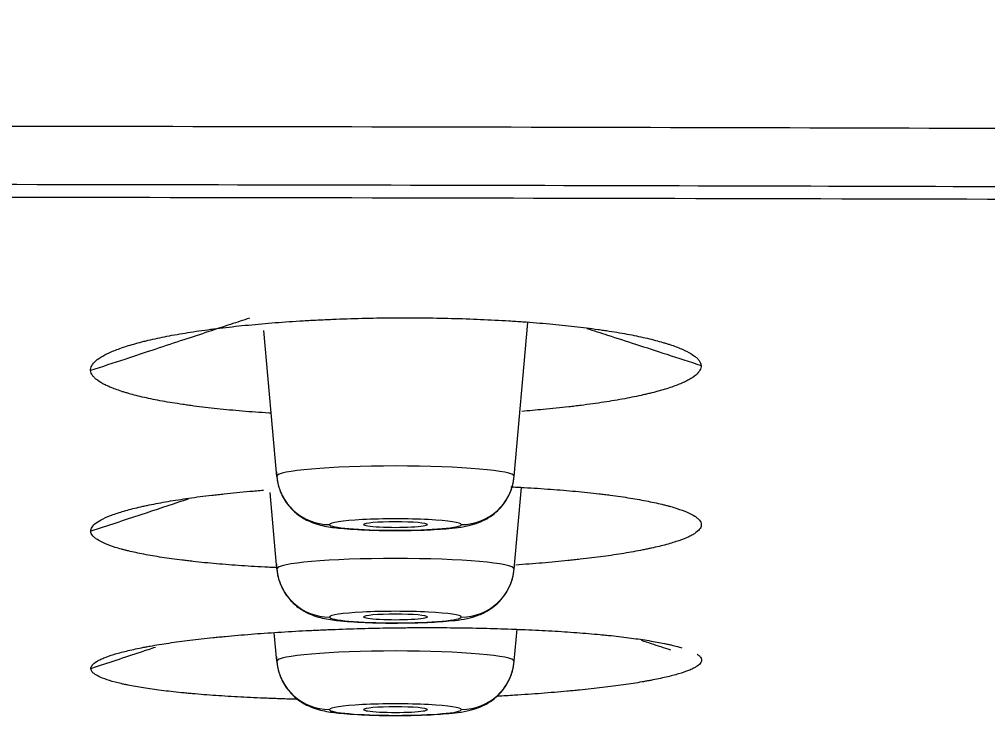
# Model space of a CAD drawing. Header units: millimetres. Extents: x 2433 to 4809, y -10272 to -6912.
# Drawn here: x 3216.92 to 3235.15, y -8008.77 to -7995.39 of the extents above; entities that cross this region are included whole.
import ezdxf

# ---------------------------------------------------------------- set-up
doc = ezdxf.new("R2010")
doc.units = ezdxf.units.MM
doc.layers.add('DIM', color=3, linetype='Continuous', lineweight=13)
doc.styles.add('ARIAL', font='arial.ttf')
doc.dimstyles.get("Standard").update_dxf_attribs({"dimtxt": 15, "dimasz": 15, "dimexe": 0.18, "dimexo": 0.0625, "dimgap": 4, "dimtad": 0, "dimtih": 1, "dimtoh": 1, "dimdec": 1, "dimdsep": 46, "dimtxsty": 'ARIAL', "dimcen": 0, "dimclrd": 3, "dimclre": 3, "dimclrt": 3, "dimadec": 0, "dimazin": 0, "dimtfac": 1, "dimtdec": 1, "dimtofl": 0, "dimtmove": 0, "dimatfit": 3, "dimfxl": 1, "dimtolj": 1, "dimtzin": 0, "dimarcsym": 0})

# ---------------------------------------------------------------- blocks, each defined once
blk = doc.blocks.new('*D42')
at = {"layer": 'Defpoints', "color": 0, "transparency": 16777216}
for p in [(3059.213, -8001.692), (3328.879, -8001.779), (3328.879, -8072.058)]:
    blk.add_point(p, dxfattribs=at)
at = {"layer": 'DIM', "color": 3, "lineweight": -2, "transparency": 16777216}
for p, q in [((3059.213, -8001.755), (3059.213, -8072.238)), ((3328.879, -8001.842), (3328.879, -8072.238)), ((3077.213, -8072.058), (3310.879, -8072.058)), ((3328.879, -8072.058), (3357.395, -8072.058))]:
    blk.add_line(p, q, dxfattribs=at)
at = {"layer": 'DIM', "color": 3, "transparency": 16777216}
for points in [[(3077.213, -8069.058), (3077.213, -8075.058), (3059.213, -8072.058)], [(3310.879, -8069.058), (3310.879, -8075.058), (3328.879, -8072.058)]]:
    blk.add_solid(points, dxfattribs=at)
at = {"layer": 'DIM', "color": 3, "transparency": 16777216, "insert": (3382.403, -8072.058), "char_height": 18, "attachment_point": 5, "style": 'ARIAL'}
blk.add_mtext('\\A1;270', dxfattribs=at)
blk = doc.blocks.new('*D43')
at = {"layer": 'Defpoints', "color": 0, "transparency": 16777216}
for p in [(3193.999, -7897.186), (3599.118, -9941.356), (3679.627, -9941.356)]:
    blk.add_point(p, dxfattribs=at)
at = {"layer": 'DIM', "color": 3, "lineweight": -2, "transparency": 16777216}
for p, q in [((3194.062, -7897.186), (3679.807, -7897.186)), ((3679.627, -7915.186), (3679.627, -8902.472)), ((3679.627, -9923.356), (3679.627, -8936.071)), ((3599.18, -9941.356), (3679.807, -9941.356))]:
    blk.add_line(p, q, dxfattribs=at)
at = {"layer": 'DIM', "color": 3, "transparency": 16777216}
for points in [[(3676.627, -7915.186), (3682.627, -7915.186), (3679.627, -7897.186)], [(3676.627, -9923.356), (3682.627, -9923.356), (3679.627, -9941.356)]]:
    blk.add_solid(points, dxfattribs=at)
at = {"layer": 'DIM', "color": 3, "transparency": 16777216, "insert": (3679.627, -8919.271), "char_height": 18, "attachment_point": 5, "style": 'ARIAL'}
blk.add_mtext('\\A1;(2280)', dxfattribs=at)

msp = doc.modelspace()

# ---------------------------------------------------------------- linework, layer by layer
at = {"linetype": 'Continuous', "lineweight": 18}
for p, q in [((3226.236, -8003.998), (3226.49, -8001.099)), ((3221.763, -8003.998), (3221.522, -8001.251)), ((3226.236, -8005.741), (3226.37, -8004.209)), ((3221.763, -8005.741), (3221.637, -8004.301)), ((3221.763, -8007.484), (3221.716, -8006.95)), ((3226.236, -8007.484), (3226.289, -8006.881))]:
    msp.add_line(p, q, dxfattribs=at)
at = {"linetype": 'Continuous', "lineweight": 13}
for centre, major_axis, ratio, start_param, end_param in [((3223.999, -8003.998), (-2.236, 0), 0.087156, 3.141593, 6.283185), ((3222.759, -8003.911), (1, 0), 0.996195, 3.228859, 4.712389), ((3225.239, -8003.911), (-1, 0), 0.996195, 1.570796, 3.054326), ((3223.999, -8004.907), (1.24, 0), 0.087156, 0, 3.141593), ((3223.999, -8004.907), (1.24, 0), 0.087156, 3.141593, 6.283185), ((3223.999, -8005.741), (-2.236, 0), 0.087156, 3.141593, 6.283185), ((3222.759, -8005.654), (1, 0), 0.996195, 3.228859, 4.712389), ((3225.239, -8005.654), (-1, 0), 0.996195, 1.570796, 3.054326), ((3223.999, -8006.65), (1.24, 0), 0.087156, 0, 3.141593), ((3223.999, -8006.65), (1.24, 0), 0.087156, 3.141593, 6.283185), ((3223.999, -8007.484), (-2.236, 0), 0.087156, 3.141593, 6.283185), ((3222.759, -8007.397), (1, 0), 0.996195, 3.228859, 4.712389), ((3225.239, -8007.397), (-1, 0), 0.996195, 1.570796, 3.054326), ((3223.999, -8008.394), (1.24, 0), 0.087156, 0, 3.141593), ((3223.999, -8008.394), (1.24, 0), 0.087156, 3.141593, 6.283185)]:
    msp.add_ellipse(centre, major_axis=major_axis, ratio=ratio, start_param=start_param, end_param=end_param, dxfattribs=at)
at = {"linetype": 'Continuous', "lineweight": 18}
for centre, start_param, end_param in [((3223.999, -8004.907), 3.141593, 6.283185), ((3223.999, -8004.907), 0, 3.141593), ((3223.999, -8006.647), 3.141593, 6.283185), ((3223.999, -8006.647), 0, 3.141593), ((3223.999, -8008.394), 3.141593, 6.283185), ((3223.999, -8008.394), 0, 3.141593)]:
    msp.add_ellipse(centre, major_axis=(-0.6, 0), ratio=0.087156, start_param=start_param, end_param=end_param, dxfattribs=at)
at = {"linetype": 'Continuous', "lineweight": 13}
for points, knots in [([(3098.068, -7997.718), (3100.061, -7997.706), (3102.054, -7997.691), (3106.041, -7997.665), (3108.035, -7997.652), (3114.018, -7997.616), (3118.008, -7997.593), (3129.983, -7997.531), (3137.971, -7997.496), (3153.953, -7997.439), (3161.946, -7997.418), (3177.941, -7997.389), (3185.941, -7997.381), (3201.937, -7997.38), (3209.935, -7997.386), (3225.928, -7997.411), (3233.925, -7997.431), (3249.91, -7997.484), (3257.898, -7997.518), (3269.871, -7997.578), (3273.861, -7997.6), (3279.845, -7997.635), (3281.839, -7997.647), (3285.826, -7997.673), (3287.82, -7997.687), (3289.813, -7997.699)], [0, 0, 0, 0, 0.03125, 0.03125, 0.0625, 0.0625, 0.125, 0.125, 0.25, 0.25, 0.375, 0.375, 0.5, 0.5, 0.625, 0.625, 0.75, 0.75, 0.875, 0.875, 0.9375, 0.9375, 0.96875, 0.96875, 1, 1, 1, 1]), ([(3289.738, -7998.806), (3289.731, -7998.806), (3289.711, -7998.806), (3289.669, -7998.806), (3289.607, -7998.805), (3289.524, -7998.805), (3289.421, -7998.804), (3289.297, -7998.803), (3289.153, -7998.802), (3288.987, -7998.801), (3288.802, -7998.8), (3288.596, -7998.798), (3288.369, -7998.797), (3288.121, -7998.795), (3287.853, -7998.794), (3287.565, -7998.792), (3287.256, -7998.79), (3286.926, -7998.787), (3286.576, -7998.785), (3286.205, -7998.783), (3285.813, -7998.78), (3285.401, -7998.777), (3284.968, -7998.775), (3284.515, -7998.772), (3284.041, -7998.769), (3283.547, -7998.765), (3283.031, -7998.762), (3282.496, -7998.759), (3281.939, -7998.755), (3281.363, -7998.752), (3280.765, -7998.748), (3280.147, -7998.744), (3279.508, -7998.74), (3278.849, -7998.736), (3278.169, -7998.732), (3277.468, -7998.728), (3276.747, -7998.724), (3276.005, -7998.719), (3275.242, -7998.715), (3274.459, -7998.711), (3273.655, -7998.706), (3272.831, -7998.701), (3271.986, -7998.697), (3271.12, -7998.692), (3270.234, -7998.687), (3269.327, -7998.682), (3268.399, -7998.677), (3267.451, -7998.672), (3266.482, -7998.667), (3265.492, -7998.662), (3264.482, -7998.657), (3263.451, -7998.652), (3261.251, -7998.641), (3257.958, -7998.626), (3253.646, -7998.607), (3249.541, -7998.59), (3245.643, -7998.575), (3239.535, -7998.554), (3230.871, -7998.528), (3219.302, -7998.503), (3206.899, -7998.487), (3193.878, -7998.482), (3180.837, -7998.49), (3168.372, -7998.509), (3156.866, -7998.536), (3148.365, -7998.563), (3142.253, -7998.586), (3137.91, -7998.603), (3132.674, -7998.626), (3128.418, -7998.646), (3125.451, -7998.661), (3124.082, -7998.668), (3122.748, -7998.675), (3121.449, -7998.682), (3120.185, -7998.688), (3118.957, -7998.695), (3117.764, -7998.702), (3116.606, -7998.708), (3115.484, -7998.715), (3114.397, -7998.721), (3113.345, -7998.727), (3112.329, -7998.733), (3111.347, -7998.739), (3110.401, -7998.745), (3109.49, -7998.751), (3108.615, -7998.756), (3107.774, -7998.761), (3106.969, -7998.767), (3106.199, -7998.771), (3105.464, -7998.776), (3104.765, -7998.781), (3104.1, -7998.785), (3103.471, -7998.789), (3102.877, -7998.793), (3102.318, -7998.797), (3101.795, -7998.8), (3101.306, -7998.804), (3100.853, -7998.807), (3100.435, -7998.81), (3100.052, -7998.812), (3099.704, -7998.815), (3099.391, -7998.817), (3099.114, -7998.819), (3098.872, -7998.82), (3098.665, -7998.822), (3098.493, -7998.823), (3098.356, -7998.824), (3098.254, -7998.825), (3098.188, -7998.825), (3098.155, -7998.826), (3098.145, -7998.826)], [0, 0, 0, 0, 0.00011, 0.000328, 0.000653, 0.001086, 0.001627, 0.002275, 0.003031, 0.003894, 0.004865, 0.005944, 0.007131, 0.008425, 0.009827, 0.011336, 0.012953, 0.014678, 0.01651, 0.01845, 0.020497, 0.022652, 0.024915, 0.027286, 0.029764, 0.03235, 0.035043, 0.037844, 0.040753, 0.043769, 0.046893, 0.050125, 0.053464, 0.056911, 0.060465, 0.064127, 0.067897, 0.071775, 0.07576, 0.079853, 0.084053, 0.088361, 0.092777, 0.0973, 0.101931, 0.10667, 0.111516, 0.11647, 0.121531, 0.126701, 0.131977, 0.137362, 0.142854, 0.166443, 0.188951, 0.210378, 0.230724, 0.249989, 0.305985, 0.366316, 0.430982, 0.499982, 0.569953, 0.634944, 0.694953, 0.74998, 0.767983, 0.79065, 0.817983, 0.849981, 0.857318, 0.86447, 0.871439, 0.878224, 0.884825, 0.891243, 0.897476, 0.903525, 0.909391, 0.915072, 0.92057, 0.925883, 0.931013, 0.935959, 0.940721, 0.945299, 0.949693, 0.953903, 0.957929, 0.961772, 0.96543, 0.968905, 0.972196, 0.975302, 0.978225, 0.980964, 0.983519, 0.98589, 0.988078, 0.990081, 0.9919, 0.993536, 0.994988, 0.996256, 0.997339, 0.998239, 0.998955, 0.999487, 0.999836, 1, 1, 1, 1]), ([(3221.25, -8001.016), (3221.131, -8001.056), (3220.875, -8001.14), (3220.463, -8001.277), (3219.993, -8001.432), (3219.465, -8001.606), (3218.88, -8001.8), (3218.471, -8001.935), (3218.257, -8002.005)], [0, 0, 0, 0, 0.118664, 0.25653, 0.413596, 0.589863, 0.785331, 1, 1, 1, 1]), ([(3227.602, -8001.21), (3227.732, -8001.252), (3228.039, -8001.351), (3228.541, -8001.514), (3229.129, -8001.705), (3229.54, -8001.838), (3229.755, -8001.908)], [0, 0, 0, 0, 0.181175, 0.427292, 0.700234, 1, 1, 1, 1]), ([(3220.092, -8004.428), (3220.067, -8004.437), (3219.771, -8004.535), (3219.16, -8004.737), (3218.574, -8004.93), (3218.26, -8005.034)], [0, 0, 0, 0, 0.041732, 0.485235, 1, 1, 1, 1]), ([(3228.629, -8007.088), (3228.69, -8007.107), (3228.872, -8007.167), (3229.054, -8007.227), (3229.176, -8007.266)], [0, 0, 0, 0, 0.333436, 1, 1, 1, 1]), ([(3219.477, -8007.221), (3219.387, -8007.25), (3218.982, -8007.385), (3218.577, -8007.519), (3218.263, -8007.623)], [0, 0, 0, 0, 0.22279, 1, 1, 1, 1])]:
    msp.add_open_spline(points, degree=3, knots=knots, dxfattribs=at)
at = {"linetype": 'Continuous', "lineweight": 18}
for points, knots in [([(3098.25, -7999.029), (3098.255, -7999.029), (3098.269, -7999.029), (3098.293, -7999.028), (3098.323, -7999.028), (3098.359, -7999.028), (3098.403, -7999.028), (3098.452, -7999.027), (3098.508, -7999.027), (3098.571, -7999.026), (3098.64, -7999.026), (3098.716, -7999.025), (3098.798, -7999.025), (3098.887, -7999.024), (3098.982, -7999.024), (3099.084, -7999.023), (3099.192, -7999.022), (3099.307, -7999.021), (3099.428, -7999.021), (3099.556, -7999.02), (3099.69, -7999.019), (3099.831, -7999.018), (3099.979, -7999.017), (3100.133, -7999.016), (3100.293, -7999.015), (3100.46, -7999.014), (3100.633, -7999.013), (3100.813, -7999.012), (3101, -7999.011), (3101.193, -7999.01), (3101.392, -7999.009), (3101.598, -7999.008), (3101.811, -7999.006), (3102.03, -7999.005), (3102.255, -7999.004), (3102.487, -7999.002), (3102.726, -7999.001), (3102.971, -7999), (3103.223, -7998.998), (3103.481, -7998.996), (3103.745, -7998.995), (3104.016, -7998.993), (3104.294, -7998.992), (3104.578, -7998.99), (3104.869, -7998.988), (3105.166, -7998.987), (3105.47, -7998.985), (3105.78, -7998.983), (3106.097, -7998.981), (3106.42, -7998.979), (3106.75, -7998.978), (3107.086, -7998.976), (3107.429, -7998.974), (3107.778, -7998.972), (3108.134, -7998.97), (3108.496, -7998.968), (3108.865, -7998.966), (3109.24, -7998.963), (3109.622, -7998.961), (3110.011, -7998.959), (3110.405, -7998.957), (3110.807, -7998.955), (3111.215, -7998.953), (3111.629, -7998.95), (3112.05, -7998.948), (3112.478, -7998.946), (3112.912, -7998.943), (3113.353, -7998.941), (3113.8, -7998.939), (3114.253, -7998.936), (3114.713, -7998.934), (3115.18, -7998.931), (3115.653, -7998.929), (3116.133, -7998.926), (3116.619, -7998.924), (3117.112, -7998.921), (3117.611, -7998.919), (3118.117, -7998.916), (3118.63, -7998.914), (3119.148, -7998.911), (3119.674, -7998.909), (3120.206, -7998.906), (3120.744, -7998.903), (3121.289, -7998.901), (3121.841, -7998.898), (3122.399, -7998.895), (3122.964, -7998.893), (3123.535, -7998.89), (3124.112, -7998.887), (3124.697, -7998.885), (3125.287, -7998.882), (3125.885, -7998.879), (3126.488, -7998.876), (3127.099, -7998.874), (3127.716, -7998.871), (3128.339, -7998.868), (3128.969, -7998.865), (3129.606, -7998.863), (3130.249, -7998.86), (3130.898, -7998.857), (3131.554, -7998.854), (3132.217, -7998.852), (3132.886, -7998.849), (3133.562, -7998.846), (3134.244, -7998.844), (3134.933, -7998.841), (3135.628, -7998.838), (3136.33, -7998.835), (3137.039, -7998.833), (3137.754, -7998.83), (3138.475, -7998.827), (3139.203, -7998.825), (3139.938, -7998.822), (3140.679, -7998.819), (3141.427, -7998.817), (3142.181, -7998.814), (3142.942, -7998.811), (3143.709, -7998.809), (3144.483, -7998.806), (3145.264, -7998.803), (3149.2, -7998.791), (3156.18, -7998.771), (3166.091, -7998.748), (3175.669, -7998.733), (3184.914, -7998.724), (3194.759, -7998.72), (3205.449, -7998.723), (3217.225, -7998.735), (3229.395, -7998.757), (3240.926, -7998.787), (3251.493, -7998.823), (3259.753, -7998.855), (3266.67, -7998.886), (3271.953, -7998.912), (3276.19, -7998.934), (3279.343, -7998.951), (3281.9, -7998.965), (3283.906, -7998.977), (3285.339, -7998.985), (3286.198, -7998.99), (3286.923, -7998.994), (3287.481, -7998.998), (3287.838, -7999), (3288.096, -7999.001), (3288.255, -7999.002), (3288.349, -7999.003), (3288.412, -7999.003), (3288.477, -7999.004), (3288.54, -7999.004), (3288.604, -7999.004), (3288.666, -7999.005), (3288.728, -7999.005), (3288.79, -7999.005), (3288.851, -7999.006), (3288.911, -7999.006), (3288.97, -7999.006), (3289.029, -7999.007), (3289.088, -7999.007), (3289.145, -7999.007), (3289.202, -7999.008), (3289.259, -7999.008), (3289.314, -7999.008), (3289.37, -7999.008), (3289.424, -7999.009), (3289.478, -7999.009), (3289.531, -7999.009), (3289.584, -7999.009), (3289.619, -7999.009), (3289.636, -7999.009)], [0, 0, 0, 0, 0.00009, 0.000214, 0.000373, 0.000565, 0.000792, 0.001052, 0.001347, 0.001676, 0.002038, 0.002435, 0.002866, 0.003331, 0.003831, 0.004364, 0.004931, 0.005533, 0.006168, 0.006838, 0.007542, 0.008279, 0.009051, 0.009857, 0.010697, 0.011572, 0.01248, 0.013422, 0.014398, 0.015409, 0.016453, 0.017532, 0.018645, 0.019791, 0.020972, 0.022187, 0.023436, 0.024719, 0.026036, 0.027387, 0.028773, 0.030192, 0.031646, 0.033133, 0.034655, 0.03621, 0.0378, 0.039424, 0.041082, 0.042774, 0.0445, 0.04626, 0.048054, 0.049882, 0.051745, 0.053641, 0.055572, 0.057536, 0.059535, 0.061568, 0.063634, 0.065735, 0.06787, 0.070039, 0.072242, 0.074479, 0.076751, 0.079056, 0.081395, 0.083769, 0.086176, 0.088618, 0.091093, 0.093603, 0.096147, 0.098725, 0.101337, 0.103983, 0.106663, 0.109377, 0.112125, 0.114907, 0.117724, 0.120574, 0.123459, 0.126377, 0.12933, 0.132317, 0.135337, 0.138392, 0.141481, 0.144604, 0.147761, 0.150952, 0.154177, 0.157437, 0.16073, 0.164057, 0.167419, 0.170814, 0.174244, 0.177708, 0.181205, 0.184737, 0.188303, 0.191903, 0.195537, 0.199205, 0.202907, 0.206644, 0.210414, 0.214218, 0.218057, 0.221929, 0.225836, 0.229776, 0.233751, 0.23776, 0.241803, 0.24588, 0.249991, 0.303491, 0.355239, 0.405237, 0.453486, 0.499984, 0.559382, 0.620846, 0.684379, 0.749981, 0.801489, 0.849982, 0.879494, 0.909989, 0.932861, 0.945993, 0.959494, 0.972996, 0.977496, 0.981997, 0.986498, 0.988888, 0.990758, 0.992108, 0.992938, 0.993249, 0.99359, 0.993928, 0.994262, 0.994594, 0.994922, 0.995247, 0.995568, 0.995886, 0.996201, 0.996513, 0.996822, 0.997127, 0.997429, 0.997728, 0.998023, 0.998315, 0.998604, 0.99889, 0.999172, 0.999451, 0.999727, 1, 1, 1, 1]), ([(3218.257, -8002.005), (3218.255, -8001.974), (3218.262, -8001.944), (3218.295, -8001.883), (3218.346, -8001.821), (3218.434, -8001.761), (3218.513, -8001.716), (3218.542, -8001.701), (3218.603, -8001.671), (3218.636, -8001.656), (3218.74, -8001.613), (3218.817, -8001.584), (3218.989, -8001.528), (3219.082, -8001.501), (3219.21, -8001.467), (3219.236, -8001.46), (3219.289, -8001.447), (3219.316, -8001.441), (3219.399, -8001.421), (3219.456, -8001.408), (3219.631, -8001.37), (3219.755, -8001.346), (3220.016, -8001.3), (3220.153, -8001.278), (3220.368, -8001.247), (3220.442, -8001.237), (3220.554, -8001.222), (3220.592, -8001.217), (3220.669, -8001.207), (3220.708, -8001.203), (3220.904, -8001.179), (3221.065, -8001.162), (3221.394, -8001.13), (3221.562, -8001.115), (3221.907, -8001.088), (3222.083, -8001.076), (3222.308, -8001.063), (3222.354, -8001.06), (3222.445, -8001.055), (3222.49, -8001.053), (3222.628, -8001.046), (3222.719, -8001.042), (3222.995, -8001.03), (3223.18, -8001.024), (3223.553, -8001.015), (3223.74, -8001.012), (3224.022, -8001.01), (3224.116, -8001.009), (3224.258, -8001.009), (3224.305, -8001.009), (3224.4, -8001.01), (3224.447, -8001.01), (3224.684, -8001.012), (3224.87, -8001.016), (3225.239, -8001.025), (3225.422, -8001.032), (3225.782, -8001.047), (3225.96, -8001.057), (3226.18, -8001.07), (3226.224, -8001.073), (3226.312, -8001.079), (3226.442, -8001.087), (3226.569, -8001.097), (3226.819, -8001.117), (3226.982, -8001.132), (3227.296, -8001.164), (3227.449, -8001.181), (3227.67, -8001.209), (3227.742, -8001.219), (3227.849, -8001.234), (3227.884, -8001.239), (3227.953, -8001.249), (3227.988, -8001.254), (3228.156, -8001.28), (3228.284, -8001.302), (3228.524, -8001.348), (3228.749, -8001.396), (3228.946, -8001.448), (3229.059, -8001.481), (3229.082, -8001.488), (3229.125, -8001.501), (3229.188, -8001.521), (3229.247, -8001.542), (3229.358, -8001.583), (3229.423, -8001.612), (3229.537, -8001.669), (3229.586, -8001.698), (3229.646, -8001.742), (3229.664, -8001.757), (3229.695, -8001.787), (3229.708, -8001.802), (3229.74, -8001.847), (3229.752, -8001.878), (3229.755, -8001.908)], [0, 0, 0, 0, 0.03125, 0.03125, 0.0625, 0.09375, 0.09375, 0.109375, 0.109375, 0.125, 0.125, 0.15625, 0.15625, 0.1875, 0.1875, 0.195313, 0.195313, 0.203125, 0.203125, 0.21875, 0.21875, 0.25, 0.25, 0.28125, 0.28125, 0.296875, 0.296875, 0.304688, 0.304688, 0.3125, 0.3125, 0.34375, 0.34375, 0.375, 0.375, 0.40625, 0.40625, 0.414063, 0.414063, 0.421875, 0.421875, 0.4375, 0.4375, 0.46875, 0.46875, 0.5, 0.5, 0.515625, 0.515625, 0.523438, 0.523438, 0.53125, 0.53125, 0.5625, 0.5625, 0.59375, 0.59375, 0.625, 0.625, 0.632813, 0.632813, 0.640625, 0.65625, 0.65625, 0.6875, 0.6875, 0.71875, 0.71875, 0.734375, 0.734375, 0.742188, 0.742188, 0.75, 0.75, 0.78125, 0.78125, 0.8125, 0.84375, 0.84375, 0.851563, 0.851563, 0.859375, 0.875, 0.875, 0.90625, 0.90625, 0.9375, 0.9375, 0.953125, 0.953125, 0.96875, 0.96875, 1, 1, 1, 1]), ([(3229.755, -8001.908), (3229.757, -8001.939), (3229.75, -8001.969), (3229.717, -8002.029), (3229.691, -8002.059), (3229.622, -8002.118), (3229.578, -8002.148), (3229.498, -8002.192), (3229.47, -8002.206), (3229.408, -8002.235), (3229.376, -8002.249), (3229.271, -8002.291), (3229.194, -8002.319), (3229.022, -8002.373), (3228.928, -8002.399), (3228.801, -8002.431), (3228.774, -8002.438), (3228.721, -8002.45), (3228.694, -8002.457), (3228.611, -8002.476), (3228.554, -8002.488), (3228.379, -8002.524), (3228.255, -8002.547), (3227.994, -8002.591), (3227.857, -8002.612), (3227.642, -8002.642), (3227.568, -8002.652), (3227.456, -8002.666), (3227.418, -8002.671), (3227.341, -8002.68), (3227.302, -8002.684), (3227.106, -8002.707), (3226.946, -8002.723), (3226.649, -8002.751), (3226.513, -8002.763), (3226.376, -8002.774)], [0, 0, 0, 0, 0.084699, 0.084699, 0.169398, 0.169398, 0.254097, 0.254097, 0.296447, 0.296447, 0.338796, 0.338796, 0.423496, 0.423496, 0.508195, 0.508195, 0.529369, 0.529369, 0.550544, 0.550544, 0.592894, 0.592894, 0.677593, 0.677593, 0.762292, 0.762292, 0.804641, 0.804641, 0.825816, 0.825816, 0.846991, 0.846991, 0.93169, 0.93169, 1, 1, 1, 1]), ([(3221.649, -8002.809), (3221.638, -8002.808), (3221.54, -8002.802), (3221.444, -8002.795), (3221.194, -8002.777), (3221.031, -8002.763), (3220.717, -8002.734), (3220.564, -8002.717), (3220.343, -8002.691), (3220.271, -8002.682), (3220.164, -8002.668), (3220.129, -8002.663), (3220.059, -8002.653), (3220.025, -8002.648), (3219.856, -8002.624), (3219.728, -8002.603), (3219.488, -8002.559), (3219.375, -8002.536), (3219.164, -8002.488), (3219.066, -8002.463), (3218.952, -8002.43), (3218.929, -8002.424), (3218.886, -8002.411), (3218.822, -8002.391), (3218.764, -8002.37), (3218.653, -8002.33), (3218.587, -8002.302), (3218.474, -8002.245), (3218.425, -8002.216), (3218.365, -8002.172), (3218.348, -8002.157), (3218.317, -8002.127), (3218.304, -8002.112), (3218.272, -8002.067), (3218.259, -8002.036), (3218.257, -8002.005)], [0, 0, 0, 0, 0.005749, 0.048978, 0.048978, 0.135434, 0.135434, 0.221891, 0.221891, 0.265119, 0.265119, 0.286733, 0.286733, 0.308347, 0.308347, 0.394804, 0.394804, 0.481261, 0.481261, 0.567717, 0.567717, 0.589331, 0.589331, 0.610945, 0.654174, 0.654174, 0.74063, 0.74063, 0.827087, 0.827087, 0.870315, 0.870315, 0.913543, 0.913543, 1, 1, 1, 1]), ([(3221.759, -8003.911), (3221.761, -8004.049), (3221.805, -8004.273), (3221.969, -8004.548), (3222.156, -8004.726), (3222.344, -8004.837), (3222.517, -8004.901), (3222.713, -8004.948), (3222.993, -8004.985), (3223.45, -8005.011), (3223.852, -8005.022), (3224.029, -8005.019), (3224.038, -8005.019)], [0, 0, 0, 0, 0.122527, 0.215408, 0.294634, 0.364592, 0.427727, 0.496738, 0.634659, 0.831916, 0.991471, 1, 1, 1, 1]), ([(3224.038, -8005.019), (3224.216, -8005.018), (3224.561, -8005.013), (3225.065, -8004.978), (3225.354, -8004.946), (3225.702, -8004.822), (3225.964, -8004.633), (3226.164, -8004.344), (3226.233, -8004.087), (3226.239, -8003.939), (3226.239, -8003.911)], [0, 0, 0, 0, 0.162675, 0.337768, 0.550867, 0.638384, 0.752048, 0.857541, 0.972916, 1, 1, 1, 1]), ([(3218.26, -8005.034), (3218.258, -8005.008), (3218.266, -8004.981), (3218.301, -8004.928), (3218.327, -8004.902), (3218.398, -8004.849), (3218.443, -8004.822), (3218.55, -8004.77), (3218.613, -8004.744), (3218.753, -8004.693), (3218.831, -8004.668), (3219.004, -8004.619), (3219.098, -8004.595), (3219.227, -8004.566), (3219.253, -8004.56), (3219.307, -8004.548), (3219.334, -8004.542), (3219.417, -8004.525), (3219.474, -8004.514), (3219.651, -8004.481), (3219.775, -8004.459), (3220.037, -8004.419), (3220.175, -8004.399), (3220.391, -8004.371), (3220.465, -8004.362), (3220.578, -8004.349), (3220.616, -8004.345), (3220.693, -8004.336), (3220.732, -8004.332), (3220.928, -8004.311), (3221.089, -8004.295), (3221.34, -8004.273), (3221.426, -8004.266), (3221.513, -8004.259)], [0, 0, 0, 0, 0.086832, 0.086832, 0.173664, 0.173664, 0.260496, 0.260496, 0.347328, 0.347328, 0.43416, 0.43416, 0.520992, 0.520992, 0.5427, 0.5427, 0.564408, 0.564408, 0.607824, 0.607824, 0.694655, 0.694655, 0.781487, 0.781487, 0.824903, 0.824903, 0.846611, 0.846611, 0.868319, 0.868319, 0.955151, 0.955151, 1, 1, 1, 1]), ([(3226.169, -8004.195), (3226.21, -8004.197), (3226.251, -8004.199), (3226.335, -8004.204), (3226.465, -8004.211), (3226.592, -8004.218), (3226.842, -8004.235), (3227.004, -8004.247), (3227.317, -8004.273), (3227.469, -8004.287), (3227.69, -8004.31), (3227.762, -8004.318), (3227.868, -8004.331), (3227.903, -8004.335), (3227.972, -8004.344), (3228.007, -8004.348), (3228.175, -8004.37), (3228.302, -8004.388), (3228.541, -8004.427), (3228.765, -8004.467), (3228.96, -8004.51), (3229.073, -8004.539), (3229.096, -8004.544), (3229.139, -8004.556), (3229.202, -8004.573), (3229.26, -8004.59), (3229.37, -8004.626), (3229.435, -8004.65), (3229.548, -8004.698), (3229.595, -8004.723), (3229.645, -8004.755), (3229.654, -8004.761), (3229.671, -8004.774), (3229.679, -8004.78), (3229.702, -8004.8), (3229.715, -8004.812), (3229.746, -8004.851), (3229.758, -8004.877), (3229.759, -8004.904)], [0, 0, 0, 0, 0.019485, 0.019485, 0.040347, 0.082071, 0.082071, 0.165519, 0.165519, 0.248967, 0.248967, 0.290691, 0.290691, 0.311553, 0.311553, 0.332415, 0.332415, 0.415863, 0.415863, 0.499312, 0.58276, 0.58276, 0.603622, 0.603622, 0.624484, 0.666208, 0.666208, 0.749656, 0.749656, 0.833104, 0.833104, 0.853966, 0.853966, 0.874828, 0.874828, 0.916552, 0.916552, 1, 1, 1, 1]), ([(3229.759, -8004.904), (3229.761, -8004.93), (3229.753, -8004.956), (3229.719, -8005.008), (3229.692, -8005.034), (3229.639, -8005.072), (3229.619, -8005.085), (3229.585, -8005.104), (3229.573, -8005.111), (3229.549, -8005.123), (3229.536, -8005.13), (3229.468, -8005.162), (3229.406, -8005.186), (3229.266, -8005.235), (3229.187, -8005.26), (3229.014, -8005.307), (3228.919, -8005.33), (3228.791, -8005.358), (3228.764, -8005.364), (3228.711, -8005.375), (3228.683, -8005.38), (3228.6, -8005.397), (3228.543, -8005.408), (3228.366, -8005.44), (3228.242, -8005.46), (3227.98, -8005.499), (3227.843, -8005.518), (3227.626, -8005.544), (3227.552, -8005.553), (3227.439, -8005.566), (3227.401, -8005.57), (3227.324, -8005.578), (3227.285, -8005.582), (3227.089, -8005.603), (3226.928, -8005.618), (3226.602, -8005.645), (3226.437, -8005.658), (3226.268, -8005.669)], [0, 0, 0, 0, 0.083472, 0.083472, 0.166945, 0.166945, 0.208681, 0.208681, 0.229549, 0.229549, 0.250417, 0.250417, 0.33389, 0.33389, 0.417362, 0.417362, 0.500835, 0.500835, 0.521703, 0.521703, 0.542571, 0.542571, 0.584307, 0.584307, 0.66778, 0.66778, 0.751252, 0.751252, 0.792988, 0.792988, 0.813856, 0.813856, 0.834725, 0.834725, 0.918197, 0.918197, 1, 1, 1, 1]), ([(3221.771, -8005.721), (3221.757, -8005.72), (3221.743, -8005.719), (3221.685, -8005.717), (3221.556, -8005.71), (3221.429, -8005.703), (3221.179, -8005.688), (3221.017, -8005.677), (3220.703, -8005.653), (3220.551, -8005.639), (3220.331, -8005.618), (3220.258, -8005.61), (3220.152, -8005.598), (3220.117, -8005.594), (3220.048, -8005.586), (3220.013, -8005.582), (3219.845, -8005.561), (3219.718, -8005.544), (3219.479, -8005.507), (3219.367, -8005.488), (3219.156, -8005.447), (3219.058, -8005.426), (3218.945, -8005.398), (3218.923, -8005.393), (3218.88, -8005.382), (3218.817, -8005.365), (3218.759, -8005.348), (3218.649, -8005.313), (3218.584, -8005.289), (3218.471, -8005.241), (3218.423, -8005.216), (3218.374, -8005.184), (3218.365, -8005.178), (3218.348, -8005.165), (3218.339, -8005.159), (3218.317, -8005.139), (3218.304, -8005.126), (3218.273, -8005.087), (3218.262, -8005.061), (3218.26, -8005.034)], [0, 0, 0, 0, 0.006888, 0.006888, 0.028018, 0.070279, 0.070279, 0.154799, 0.154799, 0.239319, 0.239319, 0.281579, 0.281579, 0.302709, 0.302709, 0.323839, 0.323839, 0.408359, 0.408359, 0.492879, 0.492879, 0.577399, 0.577399, 0.598529, 0.598529, 0.619659, 0.661919, 0.661919, 0.74644, 0.74644, 0.83096, 0.83096, 0.85209, 0.85209, 0.87322, 0.87322, 0.91548, 0.91548, 1, 1, 1, 1]), ([(3221.759, -8005.654), (3221.761, -8005.792), (3221.805, -8006.016), (3221.969, -8006.291), (3222.156, -8006.469), (3222.344, -8006.58), (3222.517, -8006.644), (3222.713, -8006.691), (3222.993, -8006.728), (3223.45, -8006.755), (3223.852, -8006.765), (3224.029, -8006.762), (3224.038, -8006.762)], [0, 0, 0, 0, 0.122527, 0.215408, 0.294634, 0.364592, 0.427727, 0.496738, 0.634659, 0.831916, 0.991471, 1, 1, 1, 1]), ([(3224.038, -8006.762), (3224.216, -8006.761), (3224.561, -8006.756), (3225.065, -8006.721), (3225.354, -8006.689), (3225.702, -8006.565), (3225.964, -8006.376), (3226.164, -8006.087), (3226.233, -8005.831), (3226.239, -8005.683), (3226.239, -8005.654)], [0, 0, 0, 0, 0.162675, 0.337768, 0.550867, 0.638384, 0.752048, 0.857541, 0.972916, 1, 1, 1, 1]), ([(3218.263, -8007.623), (3218.262, -8007.6), (3218.271, -8007.578), (3218.307, -8007.533), (3218.334, -8007.51), (3218.388, -8007.477), (3218.409, -8007.465), (3218.454, -8007.443), (3218.479, -8007.432), (3218.561, -8007.398), (3218.624, -8007.376), (3218.765, -8007.332), (3218.844, -8007.311), (3219.018, -8007.269), (3219.114, -8007.248), (3219.243, -8007.222), (3219.269, -8007.217), (3219.323, -8007.207), (3219.351, -8007.202), (3219.434, -8007.187), (3219.492, -8007.177), (3219.669, -8007.148), (3219.794, -8007.13), (3220.057, -8007.094), (3220.195, -8007.077), (3220.413, -8007.053), (3220.487, -8007.045), (3220.6, -8007.033), (3220.638, -8007.029), (3220.716, -8007.021), (3220.755, -8007.018), (3220.951, -8006.999), (3221.113, -8006.985), (3221.443, -8006.959), (3221.612, -8006.947), (3221.958, -8006.925), (3222.135, -8006.915), (3222.36, -8006.903), (3222.406, -8006.901), (3222.497, -8006.897), (3222.543, -8006.895), (3222.68, -8006.889), (3222.772, -8006.885), (3223.048, -8006.874), (3223.233, -8006.868), (3223.605, -8006.859), (3223.792, -8006.855), (3224.074, -8006.851), (3224.168, -8006.85), (3224.31, -8006.849), (3224.357, -8006.849), (3224.452, -8006.848), (3224.499, -8006.848), (3224.735, -8006.848), (3224.921, -8006.849), (3225.289, -8006.853), (3225.471, -8006.856), (3225.83, -8006.865), (3226.008, -8006.87), (3226.227, -8006.878), (3226.271, -8006.88), (3226.358, -8006.883), (3226.487, -8006.888), (3226.614, -8006.894), (3226.863, -8006.907), (3227.025, -8006.916), (3227.338, -8006.937), (3227.49, -8006.948), (3227.709, -8006.967), (3227.781, -8006.973), (3227.887, -8006.983), (3227.922, -8006.987), (3227.991, -8006.993), (3228.025, -8006.997), (3228.193, -8007.015), (3228.319, -8007.03), (3228.557, -8007.061), (3228.78, -8007.094), (3228.975, -8007.13), (3229.087, -8007.153), (3229.109, -8007.158), (3229.152, -8007.167), (3229.215, -8007.181), (3229.272, -8007.196), (3229.337, -8007.213), (3229.365, -8007.221), (3229.391, -8007.229)], [0, 0, 0, 0, 0.03522, 0.03522, 0.07044, 0.07044, 0.08805, 0.08805, 0.10566, 0.10566, 0.14088, 0.14088, 0.1761, 0.1761, 0.21132, 0.21132, 0.220125, 0.220125, 0.22893, 0.22893, 0.24654, 0.24654, 0.28176, 0.28176, 0.31698, 0.31698, 0.33459, 0.33459, 0.343395, 0.343395, 0.3522, 0.3522, 0.387419, 0.387419, 0.422639, 0.422639, 0.457859, 0.457859, 0.466664, 0.466664, 0.475469, 0.475469, 0.493079, 0.493079, 0.528299, 0.528299, 0.563519, 0.563519, 0.581129, 0.581129, 0.589934, 0.589934, 0.598739, 0.598739, 0.633959, 0.633959, 0.669179, 0.669179, 0.704399, 0.704399, 0.713204, 0.713204, 0.722009, 0.739619, 0.739619, 0.774839, 0.774839, 0.810059, 0.810059, 0.827669, 0.827669, 0.836474, 0.836474, 0.845279, 0.845279, 0.880499, 0.880499, 0.915719, 0.950939, 0.950939, 0.959744, 0.959744, 0.968549, 0.986159, 0.986159, 1, 1, 1, 1]), ([(3229.678, -8007.349), (3229.684, -8007.352), (3229.689, -8007.356), (3229.709, -8007.37), (3229.722, -8007.381), (3229.752, -8007.414), (3229.763, -8007.436), (3229.764, -8007.458)], [0, 0, 0, 0, 0.102063, 0.102063, 0.401376, 0.401376, 1, 1, 1, 1]), ([(3221.759, -8007.397), (3221.761, -8007.535), (3221.805, -8007.759), (3221.969, -8008.034), (3222.156, -8008.212), (3222.344, -8008.323), (3222.517, -8008.387), (3222.713, -8008.434), (3222.993, -8008.471), (3223.45, -8008.498), (3223.852, -8008.508), (3224.029, -8008.505), (3224.038, -8008.505)], [0, 0, 0, 0, 0.122527, 0.215408, 0.294634, 0.364592, 0.427727, 0.496738, 0.634659, 0.831916, 0.991471, 1, 1, 1, 1]), ([(3224.038, -8008.505), (3224.216, -8008.505), (3224.561, -8008.499), (3225.065, -8008.464), (3225.354, -8008.432), (3225.702, -8008.308), (3225.964, -8008.119), (3226.164, -8007.83), (3226.233, -8007.574), (3226.239, -8007.426), (3226.239, -8007.397)], [0, 0, 0, 0, 0.162675, 0.337768, 0.550867, 0.638384, 0.752048, 0.857541, 0.972916, 1, 1, 1, 1]), ([(3229.764, -8007.458), (3229.765, -8007.48), (3229.756, -8007.502), (3229.72, -8007.547), (3229.693, -8007.569), (3229.638, -8007.601), (3229.618, -8007.612), (3229.584, -8007.629), (3229.572, -8007.634), (3229.547, -8007.645), (3229.534, -8007.651), (3229.465, -8007.678), (3229.402, -8007.699), (3229.26, -8007.742), (3229.181, -8007.762), (3229.007, -8007.803), (3228.911, -8007.823), (3228.782, -8007.848), (3228.755, -8007.853), (3228.701, -8007.862), (3228.674, -8007.867), (3228.59, -8007.882), (3228.532, -8007.891), (3228.355, -8007.919), (3228.23, -8007.937), (3227.967, -8007.971), (3227.829, -8007.987), (3227.612, -8008.011), (3227.538, -8008.019), (3227.424, -8008.03), (3227.386, -8008.034), (3227.309, -8008.041), (3227.269, -8008.045), (3227.073, -8008.063), (3226.912, -8008.076), (3226.581, -8008.102), (3226.413, -8008.113), (3226.134, -8008.131), (3226.028, -8008.137), (3225.92, -8008.143)], [0, 0, 0, 0, 0.079305, 0.079305, 0.158611, 0.158611, 0.198263, 0.198263, 0.21809, 0.21809, 0.237916, 0.237916, 0.317221, 0.317221, 0.396526, 0.396526, 0.475832, 0.475832, 0.495658, 0.495658, 0.515484, 0.515484, 0.555137, 0.555137, 0.634442, 0.634442, 0.713748, 0.713748, 0.7534, 0.7534, 0.773227, 0.773227, 0.793053, 0.793053, 0.872358, 0.872358, 0.951663, 0.951663, 1, 1, 1, 1]), ([(3222.135, -8008.199), (3222.037, -8008.197), (3221.94, -8008.194), (3221.8, -8008.189), (3221.756, -8008.188), (3221.67, -8008.185), (3221.54, -8008.18), (3221.414, -8008.174), (3221.164, -8008.163), (3221.003, -8008.154), (3220.69, -8008.135), (3220.538, -8008.125), (3220.318, -8008.107), (3220.246, -8008.101), (3220.14, -8008.092), (3220.105, -8008.089), (3220.036, -8008.082), (3219.866, -8008.065), (3219.708, -8008.048), (3219.47, -8008.017), (3219.358, -8008.002), (3219.149, -8007.968), (3219.051, -8007.951), (3218.939, -8007.928), (3218.917, -8007.923), (3218.874, -8007.914), (3218.811, -8007.9), (3218.753, -8007.886), (3218.644, -8007.857), (3218.58, -8007.837), (3218.468, -8007.797), (3218.421, -8007.776), (3218.373, -8007.749), (3218.364, -8007.744), (3218.347, -8007.733), (3218.339, -8007.728), (3218.317, -8007.712), (3218.304, -8007.701), (3218.274, -8007.668), (3218.264, -8007.646), (3218.263, -8007.623)], [0, 0, 0, 0, 0.04371, 0.04371, 0.063633, 0.063633, 0.083556, 0.123401, 0.123401, 0.203092, 0.203092, 0.282783, 0.282783, 0.322628, 0.322628, 0.342551, 0.342551, 0.362474, 0.442164, 0.442164, 0.521855, 0.521855, 0.601546, 0.601546, 0.621469, 0.621469, 0.641391, 0.681237, 0.681237, 0.760928, 0.760928, 0.840618, 0.840618, 0.860541, 0.860541, 0.880464, 0.880464, 0.920309, 0.920309, 1, 1, 1, 1])]:
    msp.add_open_spline(points, degree=3, knots=knots, dxfattribs=at)

# ---------------------------------------------------------------- dimensions: what is measured, and where the dimension line sits
at = {"layer": 'DIM', "color": 3}
dim = msp.add_linear_dim(base=(3679.627, -9941.356), p1=(3193.999, -7897.186), p2=(3599.118, -9941.356), angle=90, text='(2280)', dimstyle='Standard', override={"dimtxt": 18, "dimasz": 18, "dimgap": 5}, dxfattribs=at)
dim.commit()
dim.dimension.update_dxf_attribs({"geometry": '*D43', "text_midpoint": (3679.627, -8919.271)})
dim = msp.add_linear_dim(base=(3328.879, -8072.058), p1=(3059.213, -8001.692), p2=(3328.879, -8001.779), text='270', dimstyle='Standard', override={"dimtxt": 18, "dimasz": 18, "dimgap": 5}, dxfattribs=at)
dim.commit()
dim.dimension.update_dxf_attribs({"geometry": '*D42', "text_midpoint": (3382.403, -8072.058), "dimtype": 160})

doc.saveas('drawing.dxf')
